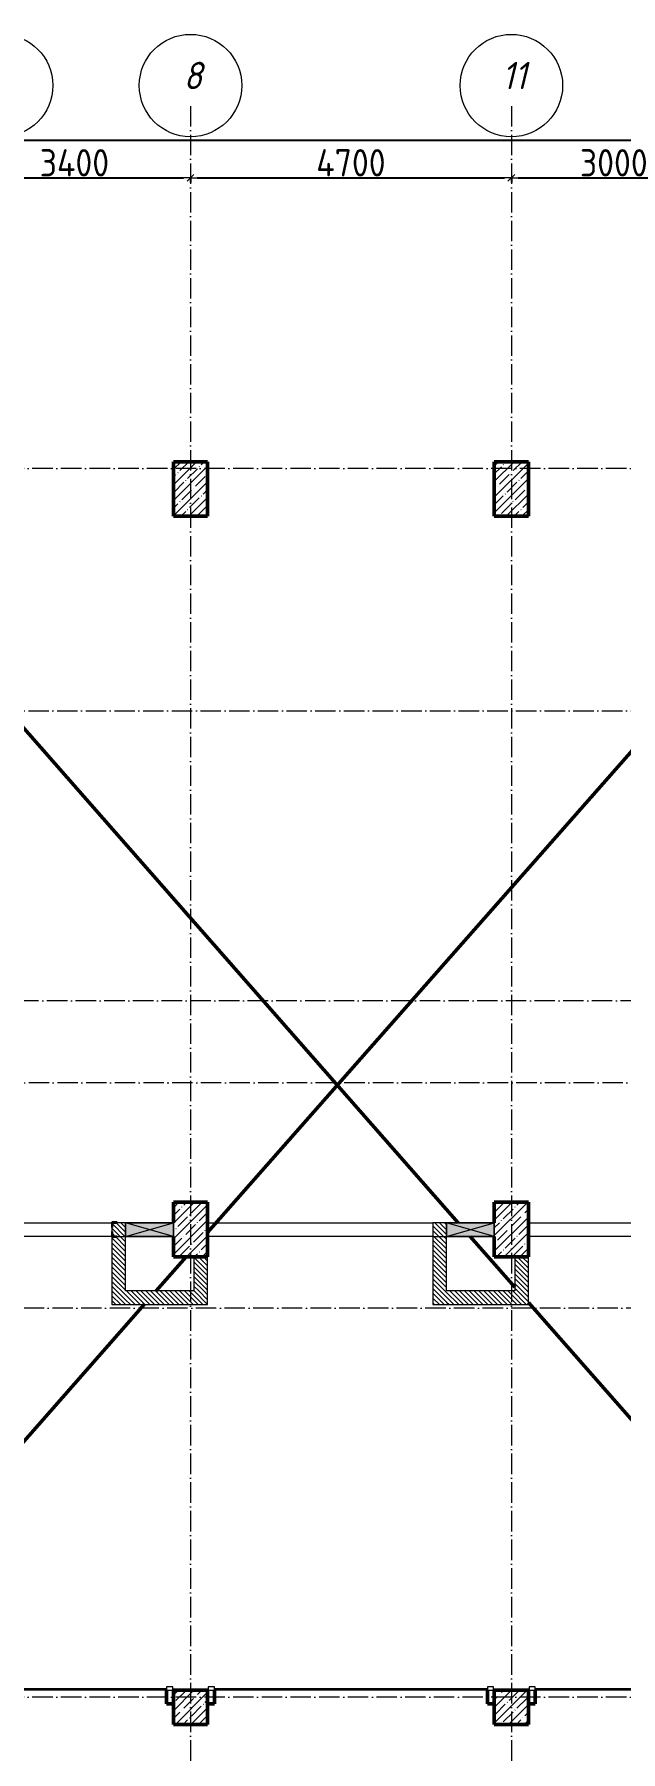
# Model space of a CAD drawing. Header units: millimetres. Extents: x -213536 to 1564669, y -45299 to 942238.
# Drawn here: x 560685 to 569271, y 353062 to 378224 of the extents above; entities that cross this region are included whole.
import ezdxf

# ---------------------------------------------------------------- set-up
doc = ezdxf.new("R2010")
doc.units = ezdxf.units.MM
doc.linetypes.add('50_200_ШТРИХ_1Т_ш5_п1_п1_', pattern=[700, 500, -100, 0, -100])
for name, color, linetype, lineweight in [('A-____-____-DIMS', 7, 'Continuous', 9), ('A-DETL-____-OTLN-1', 7, 'Continuous', 50), ('A-DETL-GENF-OTLN', 7, 'Continuous', 9), ('A-DOOR-____-MCUT', 7, 'Continuous', 13), ('A-DOOR-____-OTLN', 7, 'Continuous', 9), ('A-FLOR-____-OTLN', 7, 'Continuous', 9), ('A-GENM-____-MCUT', 7, 'Continuous', 25), ('A-GENM-____-OTLN-1', 7, 'Continuous', 25), ('A-GLAZ-____-OTLN', 7, 'Continuous', 9), ('A-WALL-____-MCUT', 7, 'Continuous', 13), ('A-WALL-____-PATT-1', 7, 'Continuous', 9), ('I-WALL-____-OTLN', 7, 'Continuous', 9), ('S-COLS-____-MCUT', 7, 'Continuous', 50), ('S-COLS-____-OTLN', 7, 'Continuous', 9), ('S-GRID-____-IDEN', 7, 'Continuous', 9), ('S-GRID-____-OTLN-1', 7, '50_200_ШТРИХ_1Т_ш5_п1_п1_', 9)]:
    doc.layers.add(name, color=color, linetype=linetype, lineweight=lineweight)
doc.styles.add('ISOCPEUR_I_9', font='isocpeui.ttf', dxfattribs={"width": 0.9, "height": 250})
doc.styles.add('СПДС', font='isocpeur.ttf', dxfattribs={"width": 0.9})
doc.dimstyles.new('Размера А3', dxfattribs={"dimtxt": 200, "dimasz": 100, "dimexe": 70, "dimexo": 100, "dimgap": 20, "dimtad": 1, "dimdec": 0, "dimrnd": 10, "dimzin": 0, "dimdsep": 46, "dimtxsty": 'СПДС', "dimblk": 'ARROWHEAD_6', "dimcen": 1, "dimclrd": 256, "dimclre": 256, "dimclrt": 256, "dimazin": 0, "dimtfac": 1, "dimtdec": 0, "dimtmove": 2, "dimatfit": 3, "dimfxl": 1, "dimtolj": 1, "dimtzin": 0, "dimarcsym": 0})
pattern_1 = [(135, (549721.475, 286281.11), (-35.35534, -35.35534), [])]

# ---------------------------------------------------------------- blocks, each defined once
blk = doc.blocks.new('BSC_Колонна _Прямоугольная - 500х500-V11-АР1_План отверстий 3 этажа в осях 1-64_Ю-ЯЯ')
at = {"layer": 'S-COLS-____-OTLN'}
h = blk.add_hatch(dxfattribs=at)
h.set_pattern_fill('FP_17', color=256, style=0, pattern_type=2)
h.set_pattern_definition([(45, (-13250, -67431.04), (-114.04925, 114.04925), []), (45, (-13135.95, -67431.04), (-114.04925, 114.04925), [201.613, -40.323, 3.353, -36.97])])
h.paths.add_polyline_path([(-250, -250), (250, -250), (250, 250), (-250, 250)], flags=0)
at = {"layer": 'S-COLS-____-MCUT'}
for p, q in [((250, 250), (-250, 250)), ((-250, 250), (-250, -250)), ((250, -250), (250, 250)), ((-250, -250), (250, -250))]:
    blk.add_line(p, q, dxfattribs=at)
blk = doc.blocks.new('BSC_Колонна _Прямоугольная - 500х800-V64-АР1_План отверстий 3 этажа в осях 1-64_Ю-ЯЯ')
at = {"layer": 'S-COLS-____-OTLN'}
h = blk.add_hatch(dxfattribs=at)
h.set_pattern_fill('FP_72', color=256, style=0, pattern_type=2)
h.set_pattern_definition([(45, (-13250, -85281.04), (-114.04925, 114.04925), []), (45, (-13135.95, -85281.04), (-114.04925, 114.04925), [201.613, -40.323, 3.353, -36.97])])
h.paths.add_polyline_path([(-250, -400), (250, -400), (250, 400), (-250, 400)], flags=0)
at = {"layer": 'S-COLS-____-MCUT'}
for p, q in [((250, 400), (-250, 400)), ((-250, 400), (-250, -400)), ((250, -400), (250, 400)), ((-250, -400), (250, -400))]:
    blk.add_line(p, q, dxfattribs=at)
blk = doc.blocks.new('BSC_Колонна _Прямоугольная - 500х800-V65-АР1_План отверстий 3 этажа в осях 1-64_Ю-ЯЯ')
at = {"layer": 'S-COLS-____-OTLN'}
h = blk.add_hatch(dxfattribs=at)
h.set_pattern_fill('FP_73', color=256, style=0, pattern_type=2)
h.set_pattern_definition([(45, (-17950, -85281.04), (-114.04925, 114.04925), []), (45, (-17835.95, -85281.04), (-114.04925, 114.04925), [201.613, -40.323, 3.353, -36.97])])
h.paths.add_polyline_path([(-250, -400), (250, -400), (250, 400), (-250, 400)], flags=0)
at = {"layer": 'S-COLS-____-MCUT'}
for p, q in [((250, 400), (-250, 400)), ((-250, 400), (-250, -400)), ((250, -400), (250, 400)), ((-250, -400), (250, -400))]:
    blk.add_line(p, q, dxfattribs=at)
blk = doc.blocks.new('BSC_Колонна _Прямоугольная - 500х800-V66-АР1_План отверстий 3 этажа в осях 1-64_Ю-ЯЯ')
at = {"layer": 'S-COLS-____-OTLN'}
h = blk.add_hatch(dxfattribs=at)
h.set_pattern_fill('FP_74', color=256, style=0, pattern_type=2)
h.set_pattern_definition([(45, (-13250, -74431.04), (-114.04925, 114.04925), []), (45, (-13135.95, -74431.04), (-114.04925, 114.04925), [201.613, -40.323, 3.353, -36.97])])
h.paths.add_polyline_path([(-250, -400), (250, -400), (250, 400), (-250, 400), (-250, -100)], flags=0)
at = {"layer": 'S-COLS-____-MCUT'}
for p, q in [((250, 400), (-250, 400)), ((-250, 400), (-250, 100)), ((250, -400), (250, 400)), ((-250, -100), (-250, -400)), ((-250, -400), (250, -400))]:
    blk.add_line(p, q, dxfattribs=at)
blk = doc.blocks.new('BSC_Колонна _Прямоугольная - 500х800-V67-АР1_План отверстий 3 этажа в осях 1-64_Ю-ЯЯ')
at = {"layer": 'S-COLS-____-OTLN'}
h = blk.add_hatch(dxfattribs=at)
h.set_pattern_fill('FP_75', color=256, style=0, pattern_type=2)
h.set_pattern_definition([(45, (-17950, -74431.04), (-114.04925, 114.04925), []), (45, (-17835.95, -74431.04), (-114.04925, 114.04925), [201.613, -40.323, 3.353, -36.97])])
h.paths.add_polyline_path([(-250, -400), (250, -400), (250, 400), (-250, 400), (-250, -100)], flags=0)
at = {"layer": 'S-COLS-____-MCUT'}
for p, q in [((250, 400), (-250, 400)), ((-250, 400), (-250, 100)), ((250, -400), (250, 400)), ((-250, -100), (-250, -400)), ((-250, -400), (250, -400))]:
    blk.add_line(p, q, dxfattribs=at)
blk = doc.blocks.new('BSC_Колонна _Прямоугольная - 500х500-V71-АР1_План отверстий 3 этажа в осях 1-64_Ю-ЯЯ')
at = {"layer": 'S-COLS-____-OTLN'}
h = blk.add_hatch(dxfattribs=at)
h.set_pattern_fill('FP_80', color=256, style=0, pattern_type=2)
h.set_pattern_definition([(45, (-17950, -67431.04), (-114.04925, 114.04925), []), (45, (-17835.95, -67431.04), (-114.04925, 114.04925), [201.613, -40.323, 3.353, -36.97])])
h.paths.add_polyline_path([(-250, -250), (250, -250), (250, 250), (-250, 250)], flags=0)
at = {"layer": 'S-COLS-____-MCUT'}
for p, q in [((250, 250), (-250, 250)), ((-250, 250), (-250, -250)), ((250, -250), (250, 250)), ((-250, -250), (250, -250))]:
    blk.add_line(p, q, dxfattribs=at)
blk = doc.blocks.new('DM_Штора_Противопожарная_Doormaster_EI-60 - ш_2900 х в_2680-31485572-АР1_План отверстий 3 этажа в осях 1-64_Ю-ЯЯ')
at = {"layer": 'A-DOOR-____-MCUT'}
for p, q in [((-1325, 150), (-1415, 150)), ((-1415, 150), (-1415, 100)), ((-1415, 100), (-1325, 100)), ((-1325, 100), (-1325, 150)), ((-1325, 125), (1575, 125)), ((1575, 150), (1575, 100)), ((1665, 150), (1575, 150)), ((1575, 100), (1665, 100)), ((1665, 100), (1665, 150))]:
    blk.add_line(p, q, dxfattribs=at)
blk = doc.blocks.new('DM_Штора_Противопожарная_Doormaster_EI-60 - ш_4000 х в_2680-31485573-АР1_План отверстий 3 этажа в осях 1-64_Ю-ЯЯ')
at = {"layer": 'A-DOOR-____-MCUT'}
for p, q in [((-1875, 150), (-1965, 150)), ((-1965, 150), (-1965, 100)), ((-1965, 100), (-1875, 100)), ((-1875, 100), (-1875, 150)), ((-1875, 125), (2125, 125)), ((2125, 150), (2125, 100)), ((2215, 150), (2125, 150)), ((2125, 100), (2215, 100)), ((2215, 100), (2215, 150))]:
    blk.add_line(p, q, dxfattribs=at)
blk = doc.blocks.new('DM_Штора_Противопожарная_Doormaster_EI-60 - ш_4700 х в_2680-31485574-АР1_План отверстий 3 этажа в осях 1-64_Ю-ЯЯ')
at = {"layer": 'A-DOOR-____-MCUT'}
for p, q in [((-2225, 150), (-2315, 150)), ((-2315, 150), (-2315, 100)), ((-2315, 100), (-2225, 100)), ((-2225, 100), (-2225, 150)), ((-2225, 125), (2475, 125)), ((2475, 150), (2475, 100)), ((2565, 150), (2475, 150)), ((2475, 100), (2565, 100)), ((2565, 100), (2565, 150))]:
    blk.add_line(p, q, dxfattribs=at)
blk = doc.blocks.new('BSC_Колонна _Прямоугольная1 - 200х100 _металл_-31488033-АР1_План отверстий 3 этажа в осях 1-64_Ю-ЯЯ')
at = {"layer": 'S-COLS-____-MCUT'}
for p, q in [((100, 50), (-100, 50)), ((-100, 50), (-100, 40)), ((100, -50), (100, 50)), ((-100, -50), (100, -50))]:
    blk.add_line(p, q, dxfattribs=at)
blk = doc.blocks.new('BSC_Колонна _Прямоугольная1 - 200х100 _металл_-V209-АР1_План отверстий 3 этажа в осях 1-64_Ю-ЯЯ')
at = {"layer": 'S-COLS-____-MCUT'}
for p, q in [((100, 50), (-100, 50)), ((100, -50), (100, 50)), ((-100, -40), (-100, -50)), ((-100, -50), (100, -50))]:
    blk.add_line(p, q, dxfattribs=at)
blk = doc.blocks.new('Фахверк_СКБ_Уголок - 200_3550-28267367-АР1_План отверстий 3 этажа в осях 1-64_Ю-ЯЯ')
at = {"layer": 'A-GENM-____-MCUT'}
for p, q in [((200, 156), (125, 156)), ((125, 156), (125, 81)), ((125, 81), (131, 81)), ((131, 19), (125, 19)), ((125, 19), (125, -56)), ((131, 81), (131, 150)), ((131, 150), (200, 150)), ((131, -50), (131, 19)), ((200, 150), (200, 156)), ((125, -56), (200, -56)), ((200, -50), (131, -50)), ((200, -56), (200, -50))]:
    blk.add_line(p, q, dxfattribs=at)
blk = doc.blocks.new('AR_Отверстие прямоугольное _в стене__БезПР - AR_Отверстие прямоугольное _в стене__БезПР-36898863-АР1_План отверстий 3 этажа в осях 1-64_Ю-ЯЯ')
at = {"layer": 'A-GLAZ-____-OTLN'}
blk.add_hatch(color=256, dxfattribs=at).paths.add_polyline_path([(-350, 100), (-350, -100), (350, -100), (350, 100)], flags=0)
at = {"layer": 'A-DETL-GENF-OTLN'}
for p, q in [((-350, -100), (-350, 100)), ((-350, 100), (350, 100)), ((350, 100), (-350, -100)), ((-350, 100), (350, -100)), ((350, 100), (-350, 100)), ((-350, 100), (-350, -100)), ((350, 100), (350, -100)), ((350, -100), (350, 100)), ((350, -100), (-350, -100)), ((-350, -100), (350, -100))]:
    blk.add_line(p, q, dxfattribs=at)
at = {"layer": 'A-GLAZ-____-OTLN'}
blk.add_line((350, 100), (-350, 100), dxfattribs=at)
blk = doc.blocks.new('Ось сетки - Круг_Ø6_00__ISO-2_5_0_9K_-25732049-АР1_План отверстий 3 этажа в осях 1-64_Ю-ЯЯ')
at = {"layer": 'S-GRID-____-IDEN'}
blk.add_circle((0, 0), 3, dxfattribs=at)
blk = doc.blocks.new('ARROWHEAD_6')
at = {"color": 0, "linetype": 'Continuous'}
for p, q in [((0, 0), (-1, 0)), ((-0.5, -0.5), (0.5, 0.5))]:
    blk.add_line(p, q, dxfattribs=at)
blk = doc.blocks.new('*D5340')
at = {"layer": 'A-____-____-DIMS', "lineweight": -2, "transparency": 16777216}
for p, q in [((559571, 376128), (559571, 376052)), ((559671, 376122), (562871, 376122)), ((562971, 376128), (562971, 376052))]:
    blk.add_line(p, q, dxfattribs=at)
at = {"layer": 'Defpoints', "color": 0, "lineweight": 50, "transparency": 16777216}
for p in [(559571, 376228), (562971, 376228), (562971, 376122)]:
    blk.add_point(p, dxfattribs=at)
at = {"layer": 'A-____-____-DIMS', "lineweight": -2, "transparency": 16777216, "xscale": 100, "yscale": 100, "zscale": 100, "rotation": 180}
blk.add_blockref('ARROWHEAD_6', (559571, 376122), dxfattribs=at)
at = {"layer": 'A-____-____-DIMS', "lineweight": -2, "transparency": 16777216, "xscale": 100, "yscale": 100, "zscale": 100}
blk.add_blockref('ARROWHEAD_6', (562971, 376122), dxfattribs=at)
at = {"layer": 'A-____-____-DIMS', "transparency": 16777216, "insert": (561271, 376342), "char_height": 400, "attachment_point": 5, "style": 'СПДС'}
blk.add_mtext('\\A1;3400', dxfattribs=at)
blk = doc.blocks.new('*D5341')
at = {"layer": 'A-____-____-DIMS', "lineweight": -2, "transparency": 16777216}
for p, q in [((562971, 376128), (562971, 376052)), ((563071, 376122), (567571, 376122)), ((567671, 376128), (567671, 376052))]:
    blk.add_line(p, q, dxfattribs=at)
at = {"layer": 'Defpoints', "color": 0, "lineweight": 50, "transparency": 16777216}
for p in [(562971, 376228), (567671, 376228), (567671, 376122)]:
    blk.add_point(p, dxfattribs=at)
at = {"layer": 'A-____-____-DIMS', "lineweight": -2, "transparency": 16777216, "xscale": 100, "yscale": 100, "zscale": 100, "rotation": 180}
blk.add_blockref('ARROWHEAD_6', (562971, 376122), dxfattribs=at)
at = {"layer": 'A-____-____-DIMS', "lineweight": -2, "transparency": 16777216, "xscale": 100, "yscale": 100, "zscale": 100}
blk.add_blockref('ARROWHEAD_6', (567671, 376122), dxfattribs=at)
at = {"layer": 'A-____-____-DIMS', "transparency": 16777216, "insert": (565321, 376342), "char_height": 400, "attachment_point": 5, "style": 'СПДС'}
blk.add_mtext('\\A1;4700', dxfattribs=at)
blk = doc.blocks.new('*D5342')
at = {"layer": 'A-____-____-DIMS', "lineweight": -2, "transparency": 16777216}
for p, q in [((567671, 376128), (567671, 376052)), ((567771, 376122), (570571, 376122)), ((570671, 376128), (570671, 376052))]:
    blk.add_line(p, q, dxfattribs=at)
at = {"layer": 'Defpoints', "color": 0, "lineweight": 50, "transparency": 16777216}
for p in [(567671, 376228), (570671, 376228), (570671, 376122)]:
    blk.add_point(p, dxfattribs=at)
at = {"layer": 'A-____-____-DIMS', "lineweight": -2, "transparency": 16777216, "xscale": 100, "yscale": 100, "zscale": 100, "rotation": 180}
blk.add_blockref('ARROWHEAD_6', (567671, 376122), dxfattribs=at)
at = {"layer": 'A-____-____-DIMS', "lineweight": -2, "transparency": 16777216, "xscale": 100, "yscale": 100, "zscale": 100}
blk.add_blockref('ARROWHEAD_6', (570671, 376122), dxfattribs=at)
at = {"layer": 'A-____-____-DIMS', "transparency": 16777216, "insert": (569171, 376342), "char_height": 400, "attachment_point": 5, "style": 'СПДС'}
blk.add_mtext('\\A1;3000', dxfattribs=at)
blk = doc.blocks.new('*D5375')
at = {"layer": 'A-____-____-DIMS', "lineweight": -2, "transparency": 16777216}
for p, q in [((547371, 376680), (547371, 376604)), ((547471, 376674), (598340, 376674)), ((650771, 376674), (599748, 376674)), ((650871, 376680), (650871, 376604))]:
    blk.add_line(p, q, dxfattribs=at)
at = {"layer": 'Defpoints', "color": 0, "lineweight": 50, "transparency": 16777216}
for p in [(547371, 376780), (650871, 376780), (650871, 376674)]:
    blk.add_point(p, dxfattribs=at)
at = {"layer": 'A-____-____-DIMS', "lineweight": -2, "transparency": 16777216, "xscale": 100, "yscale": 100, "zscale": 100, "rotation": 180}
blk.add_blockref('ARROWHEAD_6', (547371, 376674), dxfattribs=at)
at = {"layer": 'A-____-____-DIMS', "lineweight": -2, "transparency": 16777216, "xscale": 100, "yscale": 100, "zscale": 100}
blk.add_blockref('ARROWHEAD_6', (650871, 376674), dxfattribs=at)
at = {"layer": 'A-____-____-DIMS', "transparency": 16777216, "insert": (598360, 377100), "char_height": 400, "attachment_point": 1, "line_spacing_factor": 1.149209, "style": 'СПДС'}
blk.add_mtext('\\A1;103500', dxfattribs=at)

msp = doc.modelspace()

# ---------------------------------------------------------------- hatches: boundary and pattern name
at = {"layer": 'A-WALL-____-PATT-1'}
h = msp.add_hatch(dxfattribs=at)
h.set_pattern_fill('FP_9', color=256, style=0, pattern_type=2)
h.set_pattern_definition(pattern_1)
h.paths.add_polyline_path([(561827.5, 360612.2), (562021.5, 360612.2), (562021.5, 360812.2), (561827.5, 360812.2), (561827.5, 360743.2), (561821.5, 360743.2), (561821.5, 360681.2), (561827.5, 360681.2)], flags=0)
h = msp.add_hatch(dxfattribs=at)
h.set_pattern_fill('FP_9', color=256, style=0, pattern_type=2)
h.set_pattern_definition(pattern_1)
h.paths.add_polyline_path([(561821.5, 359612.2), (562021.5, 359612.2), (562021.5, 360612.2), (561896.5, 360612.2), (561896.5, 360606.2), (561821.5, 360606.2), (561821.5, 359649.4)], flags=0)
h = msp.add_hatch(dxfattribs=at)
h.set_pattern_fill('FP_9', color=256, style=0, pattern_type=2)
h.set_pattern_definition(pattern_1)
h.paths.add_polyline_path([(566721.5, 360612.2), (566721.5, 360812.2), (566521.5, 360812.2), (566521.5, 360612.2)], flags=0)
h = msp.add_hatch(dxfattribs=at)
h.set_pattern_fill('FP_9', color=256, style=0, pattern_type=2)
h.set_pattern_definition(pattern_1)
h.paths.add_polyline_path([(566721.5, 359612.2), (566721.5, 360612.2), (566521.5, 360612.2), (566521.5, 359612.2)], flags=0)
h = msp.add_hatch(dxfattribs=at)
h.set_pattern_fill('FP_9', color=256, style=0, pattern_type=2)
h.set_pattern_definition(pattern_1)
h.paths.add_polyline_path([(563221.5, 359812.2), (563221.5, 360312.2), (563021.5, 360312.2), (563021.5, 359812.2)], flags=0)
h = msp.add_hatch(dxfattribs=at)
h.set_pattern_fill('FP_9', color=256, style=0, pattern_type=2)
h.set_pattern_definition(pattern_1)
h.paths.add_polyline_path([(567921.5, 359812.2), (567921.5, 360312.2), (567721.5, 360312.2), (567721.5, 359812.2)], flags=0)
h = msp.add_hatch(dxfattribs=at)
h.set_pattern_fill('FP_9', color=256, style=0, pattern_type=2)
h.set_pattern_definition(pattern_1)
h.paths.add_polyline_path([(562021.5, 359612.2), (563221.5, 359612.2), (563221.5, 359812.2), (562021.5, 359812.2), (562021.5, 359649.4)], flags=0)
h = msp.add_hatch(dxfattribs=at)
h.set_pattern_fill('FP_9', color=256, style=0, pattern_type=2)
h.set_pattern_definition(pattern_1)
h.paths.add_polyline_path([(566721.5, 359612.2), (567921.5, 359612.2), (567921.5, 359812.2), (566721.5, 359812.2)], flags=0)

# ---------------------------------------------------------------- linework, layer by layer
at = {"layer": 'A-DETL-____-OTLN-1'}
for p, q in [((557321.5, 371712.2), (566893.7, 360812.2)), ((563221.5, 360666.7), (569971.5, 368337.2)), ((567069.4, 360612.2), (567721.5, 359869.6)), ((562469.5, 359812.2), (562909.5, 360312.2)), ((557321.5, 353962.2), (562293.5, 359612.2)), ((567921.5, 359641.8), (572821.5, 354062.2))]:
    msp.add_line(p, q, dxfattribs=at)
at = {"layer": 'A-FLOR-____-OTLN'}
for p, q in [((562621.5, 353962.2), (559721.5, 353962.2)), ((567321.5, 353962.2), (563321.5, 353962.2)), ((572721.5, 353962.2), (568021.5, 353962.2))]:
    msp.add_line(p, q, dxfattribs=at)
at = {"layer": 'A-WALL-____-MCUT'}
for p, q in [((561821.5, 360743.2), (561821.5, 360681.2)), ((561821.5, 360606.2), (561821.5, 359612.2)), ((562021.5, 360812.2), (561896.5, 360812.2)), ((561896.5, 360612.2), (562021.5, 360612.2)), ((562021.5, 359812.2), (562021.5, 360612.2)), ((566521.5, 360812.2), (566521.5, 359612.2)), ((566721.5, 360812.2), (566521.5, 360812.2)), ((566521.5, 360612.2), (566721.5, 360612.2)), ((566721.5, 359812.2), (566721.5, 360612.2)), ((563021.5, 360312.2), (563021.5, 359812.2)), ((563221.5, 359612.2), (563221.5, 360312.2)), ((567721.5, 360312.2), (567721.5, 359812.2)), ((567921.5, 359612.2), (567921.5, 360312.2)), ((561821.5, 359612.2), (563221.5, 359612.2)), ((563021.5, 359812.2), (562021.5, 359812.2)), ((566521.5, 359612.2), (567921.5, 359612.2)), ((567721.5, 359812.2), (566721.5, 359812.2))]:
    msp.add_line(p, q, dxfattribs=at)
at = {"layer": 'I-WALL-____-OTLN'}
for p, q in [((559621.5, 360812.2), (561821.5, 360812.2)), ((561821.5, 360612.2), (559621.5, 360612.2)), ((563221.5, 360812.2), (566521.5, 360812.2)), ((566521.5, 360612.2), (563221.5, 360612.2)), ((567921.5, 360812.2), (572721.5, 360812.2)), ((572721.5, 360612.2), (567921.5, 360612.2))]:
    msp.add_line(p, q, dxfattribs=at)
at = {"layer": 'S-GRID-____-OTLN-1', "color": 251, "ltscale": 0.6, "true_color": 0x636466}
for p, q in [((562971.5, 377174), (562971.5, 339172.7)), ((567671.5, 377174), (567671.5, 339172.7)), ((653795.9, 371862.2), (545052.7, 371862.2)), ((545052.7, 368312.2), (653795.9, 368312.2)), ((596876.1, 364062.2), (545052.7, 364062.2)), ((582326.5, 362862.2), (545052.7, 362862.2)), ((574271.5, 359562.2), (545052.7, 359562.2)), ((653795.9, 353862.2), (545052.7, 353862.2))]:
    msp.add_line(p, q, dxfattribs=at)

# ---------------------------------------------------------------- block references
at = {"layer": 'A-DOOR-____-OTLN'}
for name, p in [('DM_Штора_Противопожарная_Doormaster_EI-60 - ш_2900 х в_2680-31485572-АР1_План отверстий 3 этажа в осях 1-64_Ю-ЯЯ', (561046.5, 353862.2)), ('DM_Штора_Противопожарная_Doormaster_EI-60 - ш_4000 х в_2680-31485573-АР1_План отверстий 3 этажа в осях 1-64_Ю-ЯЯ', (565196.5, 353862.2)), ('DM_Штора_Противопожарная_Doormaster_EI-60 - ш_4700 х в_2680-31485574-АР1_План отверстий 3 этажа в осях 1-64_Ю-ЯЯ', (570246.5, 353862.2))]:
    msp.add_blockref(name, p, dxfattribs=at)
at = {"layer": 'A-GENM-____-OTLN-1'}
msp.add_blockref('Фахверк_СКБ_Уголок - 200_3550-28267367-АР1_План отверстий 3 этажа в осях 1-64_Ю-ЯЯ', (561696.5, 360662.2), dxfattribs=at)
at = {"layer": 'A-GLAZ-____-OTLN', "rotation": 180}
for p in [(562371.5, 360712.2), (567071.5, 360712.2)]:
    msp.add_blockref('AR_Отверстие прямоугольное _в стене__БезПР - AR_Отверстие прямоугольное _в стене__БезПР-36898863-АР1_План отверстий 3 этажа в осях 1-64_Ю-ЯЯ', p, dxfattribs=at)
at = {"layer": 'S-COLS-____-OTLN'}
for name, p in [('BSC_Колонна _Прямоугольная - 500х800-V64-АР1_План отверстий 3 этажа в осях 1-64_Ю-ЯЯ', (562971.5, 371562.2)), ('BSC_Колонна _Прямоугольная - 500х800-V65-АР1_План отверстий 3 этажа в осях 1-64_Ю-ЯЯ', (567671.5, 371562.2)), ('BSC_Колонна _Прямоугольная - 500х800-V66-АР1_План отверстий 3 этажа в осях 1-64_Ю-ЯЯ', (562971.5, 360712.2)), ('BSC_Колонна _Прямоугольная - 500х800-V67-АР1_План отверстий 3 этажа в осях 1-64_Ю-ЯЯ', (567671.5, 360712.2)), ('BSC_Колонна _Прямоугольная - 500х500-V11-АР1_План отверстий 3 этажа в осях 1-64_Ю-ЯЯ', (562971.5, 353712.2)), ('BSC_Колонна _Прямоугольная - 500х500-V71-АР1_План отверстий 3 этажа в осях 1-64_Ю-ЯЯ', (567671.5, 353712.2))]:
    msp.add_blockref(name, p, dxfattribs=at)
at = {"layer": 'S-COLS-____-OTLN', "rotation": 270.0000000000001}
for name, p in [('BSC_Колонна _Прямоугольная1 - 200х100 _металл_-31488033-АР1_План отверстий 3 этажа в осях 1-64_Ю-ЯЯ', (562671.5, 353862.2)), ('BSC_Колонна _Прямоугольная1 - 200х100 _металл_-V209-АР1_План отверстий 3 этажа в осях 1-64_Ю-ЯЯ', (563271.5, 353862.2)), ('BSC_Колонна _Прямоугольная1 - 200х100 _металл_-31488033-АР1_План отверстий 3 этажа в осях 1-64_Ю-ЯЯ', (567371.5, 353862.2)), ('BSC_Колонна _Прямоугольная1 - 200х100 _металл_-V209-АР1_План отверстий 3 этажа в осях 1-64_Ю-ЯЯ', (567971.5, 353862.2))]:
    msp.add_blockref(name, p, dxfattribs=at)
at = {"layer": 'S-GRID-____-IDEN', "xscale": 250, "yscale": 250, "zscale": 99.99999999999993}
msp.add_blockref('Ось сетки - Круг_Ø6_00__ISO-2_5_0_9K_-25732049-АР1_План отверстий 3 этажа в осях 1-64_Ю-ЯЯ', (560206.5, 377474), dxfattribs=at)
at = {"layer": 'S-GRID-____-IDEN', "xscale": 250, "yscale": 250, "zscale": 99.99999999999993, "rotation": 180}
for p in [(562971.5, 377474), (567671.5, 377474)]:
    msp.add_blockref('Ось сетки - Круг_Ø6_00__ISO-2_5_0_9K_-25732049-АР1_План отверстий 3 этажа в осях 1-64_Ю-ЯЯ', p, dxfattribs=at)

# ---------------------------------------------------------------- texts
at = {"layer": 'S-GRID-____-IDEN', "char_height": 400, "attachment_point": 1, "style": 'ISOCPEUR_I_9'}
for s, insert, width in [('\\fISOCPEUR|b0|i1|c204|p34|;\\W.9;8', (562870.5, 377821), 202.025), ('11', (567534.9, 377821), 288.607)]:
    msp.add_mtext(s, dxfattribs=dict(at, insert=insert, width=width))

# ---------------------------------------------------------------- dimensions: what is measured, and where the dimension line sits
at = {"layer": 'A-____-____-DIMS'}
dim = msp.add_linear_dim(base=(650871.5, 376673.8), p1=(547371.5, 376779.8), p2=(650871.5, 376779.8), dimstyle='Размера А3', override={"dimtxt": 400}, dxfattribs=at)
dim.commit()
dim.dimension.update_dxf_attribs({"geometry": '*D5375', "text_midpoint": (599044.3, 376833.7), "dimtype": 160})
for base, p1, p2, picture, middle in [((562971.5, 376121.6), (559571.5, 376227.6), (562971.5, 376227.6), '*D5340', (561271.5, 376341.6)), ((567671.5, 376121.6), (562971.5, 376227.6), (567671.5, 376227.6), '*D5341', (565321.5, 376341.6)), ((570671.5, 376121.6), (567671.5, 376227.6), (570671.5, 376227.6), '*D5342', (569171.5, 376341.6))]:
    dim = msp.add_linear_dim(base=base, p1=p1, p2=p2, dimstyle='Размера А3', override={"dimtxt": 400}, dxfattribs=at)
    dim.commit()
    dim.dimension.update_dxf_attribs({"geometry": picture, "text_midpoint": middle})

doc.saveas('drawing.dxf')
